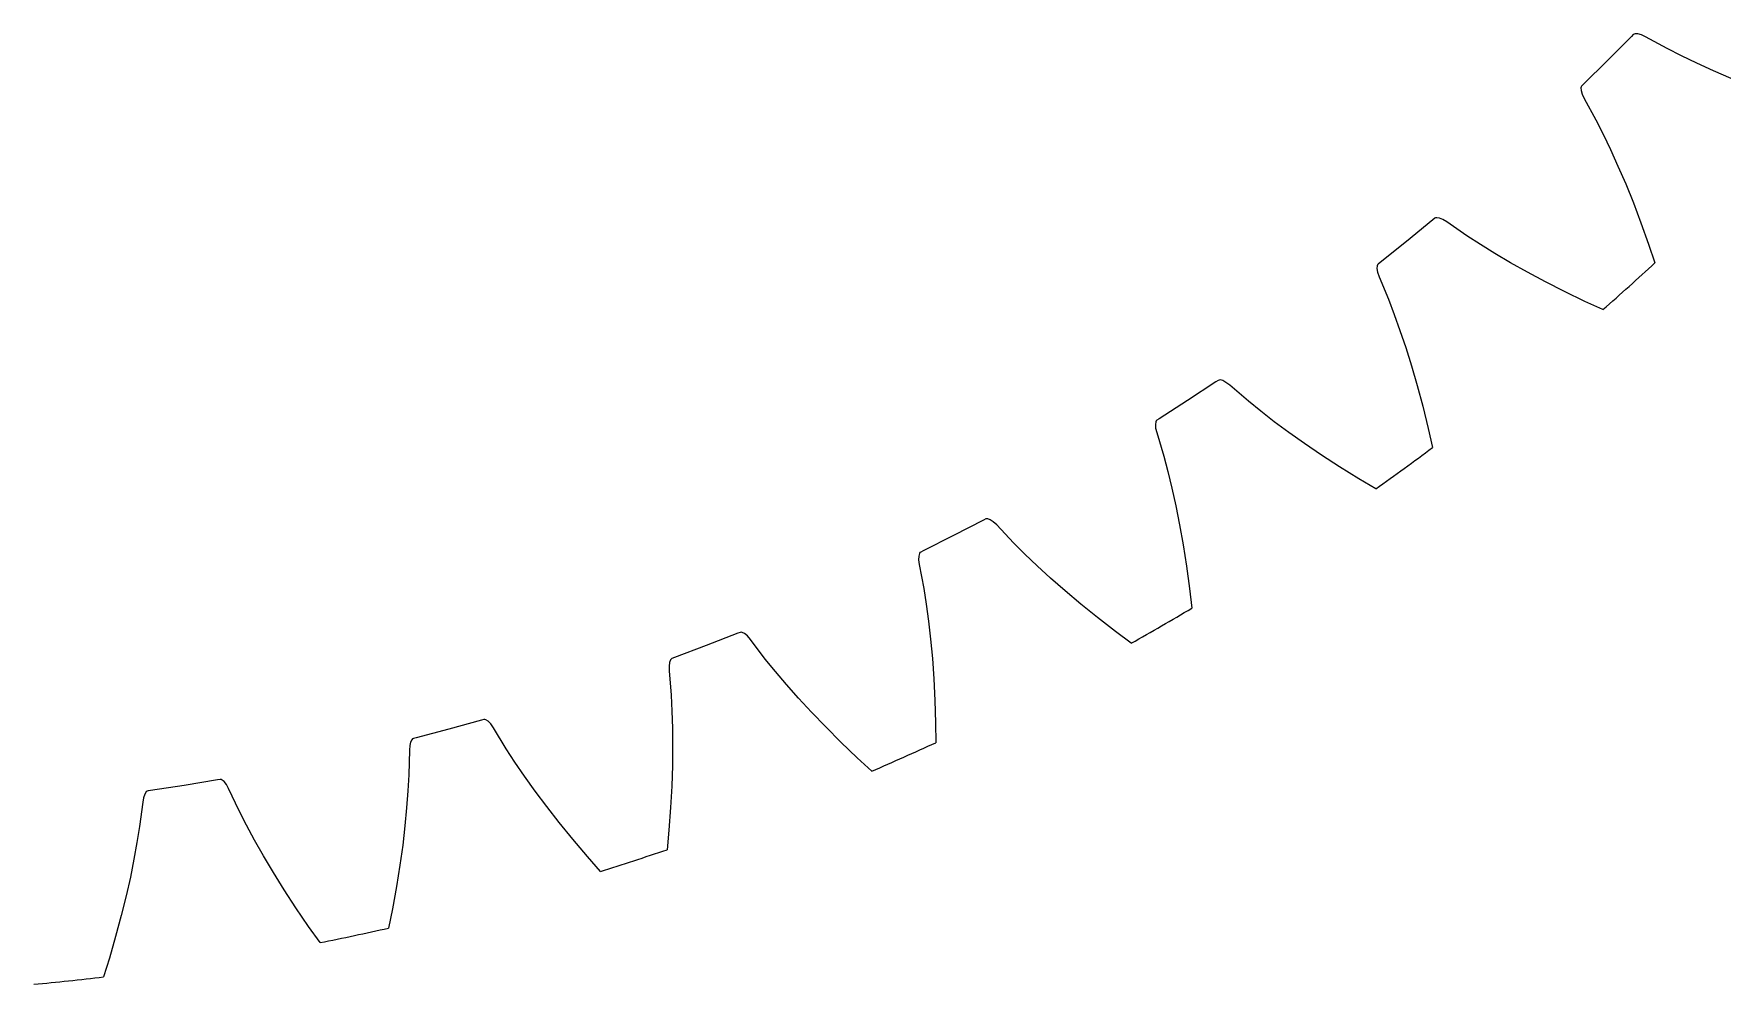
# Model space of a CAD drawing. Extents: x -300 to 395, y -300 to 300.
# Drawn here: x 27.6 to 210.8, y -298.7 to -195.5 of the extents above; entities that cross this region are included whole.
import ezdxf

# ---------------------------------------------------------------- set-up
doc = ezdxf.new("R2010")
doc.units = 0

msp = doc.modelspace()

# ---------------------------------------------------------------- linework, layer by layer
at = {"layer": 'layer1'}
for p, q in [((200.99, -195.8), (198.41, -198.41)), ((201.19, -195.59), (200.99, -195.8)), ((201.28, -195.54), (201.19, -195.59)), ((201.4, -195.51), (201.28, -195.54)), ((201.69, -195.52), (201.4, -195.51)), ((202.07, -195.63), (201.69, -195.52)), ((202.53, -195.85), (202.07, -195.63)), ((204.87, -197.12), (202.53, -195.85)), ((206.42, -197.91), (204.87, -197.12)), ((208.09, -198.71), (206.42, -197.91)), ((198.41, -198.41), (195.8, -200.99)), ((209.89, -199.53), (208.09, -198.71)), ((211.81, -200.37), (209.89, -199.53)), ((195.54, -201.28), (195.51, -201.4)), ((195.51, -201.4), (195.52, -201.69)), ((195.59, -201.19), (195.54, -201.28)), ((195.8, -200.99), (195.59, -201.19)), ((195.52, -201.69), (195.63, -202.07)), ((195.63, -202.07), (195.85, -202.53)), ((195.85, -202.53), (197.12, -204.87)), ((197.12, -204.87), (197.91, -206.42)), ((197.91, -206.42), (198.71, -208.09)), ((198.71, -208.09), (199.53, -209.89)), ((199.53, -209.89), (200.37, -211.81)), ((200.37, -211.81), (201.2, -213.86)), ((201.2, -213.86), (202.03, -216.04)), ((179.42, -215.73), (176.58, -218.06)), ((179.64, -215.55), (179.42, -215.73)), ((179.74, -215.51), (179.64, -215.55)), ((179.86, -215.49), (179.74, -215.51)), ((180.15, -215.53), (179.86, -215.49)), ((180.51, -215.68), (180.15, -215.53)), ((180.95, -215.95), (180.51, -215.68)), ((183.14, -217.46), (180.95, -215.95)), ((202.03, -216.04), (202.86, -218.35)), ((176.58, -218.06), (173.71, -220.36)), ((184.6, -218.4), (183.14, -217.46)), ((186.18, -219.38), (184.6, -218.4)), ((187.88, -220.38), (186.18, -219.38)), ((202.86, -218.35), (203.55, -220.38)), ((173.39, -220.73), (173.37, -221.02)), ((173.37, -221.02), (173.44, -221.41)), ((173.43, -220.62), (173.39, -220.73)), ((173.49, -220.53), (173.43, -220.62)), ((173.44, -221.41), (173.61, -221.89)), ((173.71, -220.36), (173.49, -220.53)), ((189.71, -221.41), (187.88, -220.38)), ((191.66, -222.45), (189.71, -221.41)), ((173.61, -221.89), (174.63, -224.35)), ((193.74, -223.51), (191.66, -222.45)), ((195.95, -224.58), (193.74, -223.51)), ((174.63, -224.35), (175.25, -225.98)), ((197.9, -225.47), (195.95, -224.58)), ((175.25, -225.98), (175.87, -227.72)), ((175.87, -227.72), (176.5, -229.59)), ((176.5, -229.59), (177.13, -231.59)), ((177.13, -231.59), (177.74, -233.72)), ((155.89, -233.31), (152.82, -235.33)), ((156.13, -233.15), (155.89, -233.31)), ((156.23, -233.12), (156.13, -233.15)), ((156.35, -233.11), (156.23, -233.12)), ((156.63, -233.18), (156.35, -233.11)), ((156.98, -233.37), (156.63, -233.18)), ((157.39, -233.68), (156.98, -233.37)), ((159.41, -235.41), (157.39, -233.68)), ((177.74, -233.72), (178.34, -235.97)), ((152.82, -235.33), (149.73, -237.31)), ((160.76, -236.5), (159.41, -235.41)), ((178.34, -235.97), (178.93, -238.36)), ((149.36, -237.64), (149.32, -237.93)), ((149.32, -237.93), (149.35, -238.33)), ((149.42, -237.54), (149.36, -237.64)), ((149.49, -237.46), (149.42, -237.54)), ((149.73, -237.31), (149.49, -237.46)), ((162.23, -237.64), (160.76, -236.5)), ((163.81, -238.81), (162.23, -237.64)), ((149.35, -238.33), (149.46, -238.82)), ((149.46, -238.82), (150.22, -241.38)), ((165.52, -240.02), (163.81, -238.81)), ((167.36, -241.27), (165.52, -240.02)), ((178.93, -238.36), (179.4, -240.45)), ((150.22, -241.38), (150.67, -243.06)), ((169.31, -242.54), (167.36, -241.27)), ((150.67, -243.06), (151.11, -244.86)), ((171.4, -243.83), (169.31, -242.54)), ((151.11, -244.86), (151.54, -246.79)), ((173.25, -244.92), (171.4, -243.83)), ((151.54, -246.79), (151.95, -248.84)), ((130.65, -248.32), (127.39, -250.01)), ((130.9, -248.19), (130.65, -248.32)), ((131.01, -248.17), (130.9, -248.19)), ((131.12, -248.18), (131.01, -248.17)), ((131.4, -248.28), (131.12, -248.18)), ((131.72, -248.5), (131.4, -248.28)), ((132.1, -248.85), (131.72, -248.5)), ((133.93, -250.78), (132.1, -248.85)), ((151.95, -248.84), (152.34, -251.02)), ((127.39, -250.01), (124.1, -251.66)), ((135.16, -252.01), (133.93, -250.78)), ((152.34, -251.02), (152.7, -253.32)), ((123.63, -252.24), (123.62, -252.63)), ((123.62, -252.63), (123.68, -253.14)), ((123.71, -251.95), (123.63, -252.24)), ((123.77, -251.86), (123.71, -251.95)), ((123.85, -251.79), (123.77, -251.86)), ((124.1, -251.66), (123.85, -251.79)), ((136.5, -253.29), (135.16, -252.01)), ((123.68, -253.14), (124.17, -255.76)), ((137.95, -254.63), (136.5, -253.29)), ((139.53, -256.01), (137.95, -254.63)), ((152.7, -253.32), (153.03, -255.76)), ((124.17, -255.76), (124.44, -257.47)), ((141.22, -257.44), (139.53, -256.01)), ((153.03, -255.76), (153.28, -257.89)), ((124.44, -257.47), (124.69, -259.31)), ((143.03, -258.91), (141.22, -257.44)), ((124.69, -259.31), (124.91, -261.27)), ((144.98, -260.41), (143.03, -258.91)), ((100.56, -261.96), (97.12, -263.25)), ((103.98, -260.62), (100.56, -261.96)), ((104.24, -260.52), (103.98, -260.62)), ((104.35, -260.5), (104.24, -260.52)), ((104.46, -260.52), (104.35, -260.5)), ((104.73, -260.65), (104.46, -260.52)), ((105.03, -260.91), (104.73, -260.65)), ((105.36, -261.29), (105.03, -260.91)), ((106.98, -263.41), (105.36, -261.29)), ((124.91, -261.27), (125.11, -263.36)), ((146.7, -261.69), (144.98, -260.41)), ((96.58, -263.78), (96.53, -264.17)), ((96.69, -263.5), (96.58, -263.78)), ((96.77, -263.41), (96.69, -263.5)), ((96.85, -263.35), (96.77, -263.41)), ((97.12, -263.25), (96.85, -263.35)), ((108.08, -264.76), (106.98, -263.41)), ((125.11, -263.36), (125.27, -265.57)), ((96.53, -264.17), (96.54, -264.68)), ((96.54, -264.68), (96.75, -267.34)), ((109.27, -266.17), (108.08, -264.76)), ((125.27, -265.57), (125.39, -267.9)), ((96.75, -267.34), (96.84, -269.07)), ((110.58, -267.65), (109.27, -266.17)), ((96.84, -269.07), (96.9, -270.92)), ((112, -269.19), (110.58, -267.65)), ((113.54, -270.79), (112, -269.19)), ((125.39, -267.9), (125.46, -270.35)), ((72.62, -271.03), (69.07, -271.96)), ((76.17, -270.06), (72.62, -271.03)), ((76.44, -269.98), (76.17, -270.06)), ((76.55, -269.98), (76.44, -269.98)), ((76.66, -270.01), (76.55, -269.98)), ((76.91, -270.17), (76.66, -270.01)), ((77.18, -270.46), (76.91, -270.17)), ((77.47, -270.88), (77.18, -270.46)), ((78.86, -273.15), (77.47, -270.88)), ((96.9, -270.92), (96.92, -272.9)), ((115.19, -272.44), (113.54, -270.79)), ((125.46, -270.35), (125.48, -272.5)), ((68.39, -272.81), (68.35, -273.32)), ((68.48, -272.43), (68.39, -272.81)), ((68.62, -272.17), (68.48, -272.43)), ((68.7, -272.08), (68.62, -272.17)), ((68.79, -272.03), (68.7, -272.08)), ((69.07, -271.96), (68.79, -272.03)), ((96.92, -272.9), (96.89, -274.99)), ((116.96, -274.14), (115.19, -272.44)), ((68.35, -273.32), (68.28, -275.98)), ((79.81, -274.6), (78.86, -273.15)), ((80.85, -276.14), (79.81, -274.6)), ((118.54, -275.59), (116.96, -274.14)), ((47.52, -276.54), (43.89, -277.14)), ((47.8, -276.5), (47.52, -276.54)), ((47.9, -276.51), (47.8, -276.5)), ((48.01, -276.55), (47.9, -276.51)), ((48.24, -276.73), (48.01, -276.55)), ((48.49, -277.04), (48.24, -276.73)), ((68.28, -275.98), (68.18, -277.72)), ((82, -277.75), (80.85, -276.14)), ((96.89, -274.99), (96.82, -277.21)), ((39.5, -278.47), (39.4, -278.97)), ((39.63, -278.09), (39.5, -278.47)), ((39.79, -277.85), (39.63, -278.09)), ((39.88, -277.78), (39.79, -277.85)), ((39.98, -277.73), (39.88, -277.78)), ((40.26, -277.69), (39.98, -277.73)), ((43.89, -277.14), (40.26, -277.69)), ((48.73, -277.49), (48.49, -277.04)), ((49.88, -279.9), (48.73, -277.49)), ((68.18, -277.72), (68.05, -279.57)), ((83.25, -279.43), (82, -277.75)), ((96.82, -277.21), (96.7, -279.54)), ((39.4, -278.97), (39.05, -281.61)), ((50.67, -281.44), (49.88, -279.9)), ((68.05, -279.57), (67.86, -281.53)), ((84.61, -281.17), (83.25, -279.43)), ((96.7, -279.54), (96.51, -281.98)), ((39.05, -281.61), (38.78, -283.32)), ((51.55, -283.08), (50.67, -281.44)), ((67.86, -281.53), (67.62, -283.62)), ((86.08, -282.99), (84.61, -281.17)), ((96.51, -281.98), (96.31, -284.12)), ((38.78, -283.32), (38.45, -285.15)), ((52.52, -284.8), (51.55, -283.08)), ((67.62, -283.62), (67.31, -285.81)), ((87.67, -284.86), (86.08, -282.99)), ((38.45, -285.15), (38.06, -287.09)), ((53.59, -286.6), (52.52, -284.8)), ((67.31, -285.81), (66.95, -288.11)), ((89.08, -286.47), (87.67, -284.86)), ((38.06, -287.09), (37.6, -289.13)), ((54.76, -288.48), (53.59, -286.6)), ((37.6, -289.13), (37.07, -291.28)), ((56.03, -290.43), (54.76, -288.48)), ((66.95, -288.11), (66.51, -290.53)), ((37.07, -291.28), (36.46, -293.53)), ((57.41, -292.46), (56.03, -290.43)), ((66.51, -290.53), (66.09, -292.63)), ((58.65, -294.21), (57.41, -292.46)), ((36.46, -293.53), (35.78, -295.89)), ((35.78, -295.89), (35.14, -297.94))]:
    msp.add_line(p, q, dxfattribs=at)
for start, end in [(311.274, 312.726), (305.274, 306.726), (299.274, 300.726), (293.274, 294.726), (287.274, 288.726), (281.274, 282.726), (275.274, 276.726)]:
    msp.add_arc((0, 0), 300, start, end, dxfattribs=at)
at = {"layer": 'layer3'}
for p, q in [((200.99, -195.8), (198.41, -198.41)), ((201.19, -195.59), (200.99, -195.8)), ((201.28, -195.54), (201.19, -195.59)), ((201.4, -195.51), (201.28, -195.54)), ((201.69, -195.52), (201.4, -195.51)), ((202.07, -195.63), (201.69, -195.52)), ((202.53, -195.85), (202.07, -195.63)), ((204.87, -197.12), (202.53, -195.85)), ((206.42, -197.91), (204.87, -197.12)), ((208.09, -198.71), (206.42, -197.91)), ((198.41, -198.41), (195.8, -200.99)), ((209.89, -199.53), (208.09, -198.71)), ((211.81, -200.37), (209.89, -199.53)), ((195.54, -201.28), (195.51, -201.4)), ((195.51, -201.4), (195.52, -201.69)), ((195.59, -201.19), (195.54, -201.28)), ((195.8, -200.99), (195.59, -201.19)), ((195.52, -201.69), (195.63, -202.07)), ((195.63, -202.07), (195.85, -202.53)), ((195.85, -202.53), (197.12, -204.87)), ((197.12, -204.87), (197.91, -206.42)), ((197.91, -206.42), (198.71, -208.09)), ((198.71, -208.09), (199.53, -209.89)), ((199.53, -209.89), (200.37, -211.81)), ((200.37, -211.81), (201.2, -213.86)), ((201.2, -213.86), (202.03, -216.04)), ((179.42, -215.73), (176.58, -218.06)), ((179.64, -215.55), (179.42, -215.73)), ((179.74, -215.51), (179.64, -215.55)), ((179.86, -215.49), (179.74, -215.51)), ((180.15, -215.53), (179.86, -215.49)), ((180.51, -215.68), (180.15, -215.53)), ((180.95, -215.95), (180.51, -215.68)), ((183.14, -217.46), (180.95, -215.95)), ((202.03, -216.04), (202.86, -218.35)), ((176.58, -218.06), (173.71, -220.36)), ((184.6, -218.4), (183.14, -217.46)), ((186.18, -219.38), (184.6, -218.4)), ((187.88, -220.38), (186.18, -219.38)), ((202.86, -218.35), (203.55, -220.38)), ((173.39, -220.73), (173.37, -221.02)), ((173.37, -221.02), (173.44, -221.41)), ((173.43, -220.62), (173.39, -220.73)), ((173.49, -220.53), (173.43, -220.62)), ((173.44, -221.41), (173.61, -221.89)), ((173.71, -220.36), (173.49, -220.53)), ((189.71, -221.41), (187.88, -220.38)), ((191.66, -222.45), (189.71, -221.41)), ((173.61, -221.89), (174.63, -224.35)), ((193.74, -223.51), (191.66, -222.45)), ((195.95, -224.58), (193.74, -223.51)), ((174.63, -224.35), (175.25, -225.98)), ((197.9, -225.47), (195.95, -224.58)), ((175.25, -225.98), (175.87, -227.72)), ((175.87, -227.72), (176.5, -229.59)), ((176.5, -229.59), (177.13, -231.59)), ((177.13, -231.59), (177.74, -233.72)), ((155.89, -233.31), (152.82, -235.33)), ((156.13, -233.15), (155.89, -233.31)), ((156.23, -233.12), (156.13, -233.15)), ((156.35, -233.11), (156.23, -233.12)), ((156.63, -233.18), (156.35, -233.11)), ((156.98, -233.37), (156.63, -233.18)), ((157.39, -233.68), (156.98, -233.37)), ((159.41, -235.41), (157.39, -233.68)), ((177.74, -233.72), (178.34, -235.97)), ((152.82, -235.33), (149.73, -237.31)), ((160.76, -236.5), (159.41, -235.41)), ((178.34, -235.97), (178.93, -238.36)), ((149.36, -237.64), (149.32, -237.93)), ((149.32, -237.93), (149.35, -238.33)), ((149.42, -237.54), (149.36, -237.64)), ((149.49, -237.46), (149.42, -237.54)), ((149.73, -237.31), (149.49, -237.46)), ((162.23, -237.64), (160.76, -236.5)), ((163.81, -238.81), (162.23, -237.64)), ((149.35, -238.33), (149.46, -238.82)), ((149.46, -238.82), (150.22, -241.38)), ((165.52, -240.02), (163.81, -238.81)), ((167.36, -241.27), (165.52, -240.02)), ((178.93, -238.36), (179.4, -240.45)), ((150.22, -241.38), (150.67, -243.06)), ((169.31, -242.54), (167.36, -241.27)), ((150.67, -243.06), (151.11, -244.86)), ((171.4, -243.83), (169.31, -242.54)), ((151.11, -244.86), (151.54, -246.79)), ((173.25, -244.92), (171.4, -243.83)), ((151.54, -246.79), (151.95, -248.84)), ((130.65, -248.32), (127.39, -250.01)), ((130.9, -248.19), (130.65, -248.32)), ((131.01, -248.17), (130.9, -248.19)), ((131.12, -248.18), (131.01, -248.17)), ((131.4, -248.28), (131.12, -248.18)), ((131.72, -248.5), (131.4, -248.28)), ((132.1, -248.85), (131.72, -248.5)), ((133.93, -250.78), (132.1, -248.85)), ((151.95, -248.84), (152.34, -251.02)), ((127.39, -250.01), (124.1, -251.66)), ((135.16, -252.01), (133.93, -250.78)), ((152.34, -251.02), (152.7, -253.32)), ((123.63, -252.24), (123.62, -252.63)), ((123.62, -252.63), (123.68, -253.14)), ((123.71, -251.95), (123.63, -252.24)), ((123.77, -251.86), (123.71, -251.95)), ((123.85, -251.79), (123.77, -251.86)), ((124.1, -251.66), (123.85, -251.79)), ((136.5, -253.29), (135.16, -252.01)), ((123.68, -253.14), (124.17, -255.76)), ((137.95, -254.63), (136.5, -253.29)), ((139.53, -256.01), (137.95, -254.63)), ((152.7, -253.32), (153.03, -255.76)), ((124.17, -255.76), (124.44, -257.47)), ((141.22, -257.44), (139.53, -256.01)), ((153.03, -255.76), (153.28, -257.89)), ((124.44, -257.47), (124.69, -259.31)), ((143.03, -258.91), (141.22, -257.44)), ((124.69, -259.31), (124.91, -261.27)), ((144.98, -260.41), (143.03, -258.91)), ((100.56, -261.96), (97.12, -263.25)), ((103.98, -260.62), (100.56, -261.96)), ((104.24, -260.52), (103.98, -260.62)), ((104.35, -260.5), (104.24, -260.52)), ((104.46, -260.52), (104.35, -260.5)), ((104.73, -260.65), (104.46, -260.52)), ((105.03, -260.91), (104.73, -260.65)), ((105.36, -261.29), (105.03, -260.91)), ((106.98, -263.41), (105.36, -261.29)), ((124.91, -261.27), (125.11, -263.36)), ((146.7, -261.69), (144.98, -260.41)), ((96.58, -263.78), (96.53, -264.17)), ((96.69, -263.5), (96.58, -263.78)), ((96.77, -263.41), (96.69, -263.5)), ((96.85, -263.35), (96.77, -263.41)), ((97.12, -263.25), (96.85, -263.35)), ((108.08, -264.76), (106.98, -263.41)), ((125.11, -263.36), (125.27, -265.57)), ((96.53, -264.17), (96.54, -264.68)), ((96.54, -264.68), (96.75, -267.34)), ((109.27, -266.17), (108.08, -264.76)), ((125.27, -265.57), (125.39, -267.9)), ((96.75, -267.34), (96.84, -269.07)), ((110.58, -267.65), (109.27, -266.17)), ((96.84, -269.07), (96.9, -270.92)), ((112, -269.19), (110.58, -267.65)), ((113.54, -270.79), (112, -269.19)), ((125.39, -267.9), (125.46, -270.35)), ((72.62, -271.03), (69.07, -271.96)), ((76.17, -270.06), (72.62, -271.03)), ((76.44, -269.98), (76.17, -270.06)), ((76.55, -269.98), (76.44, -269.98)), ((76.66, -270.01), (76.55, -269.98)), ((76.91, -270.17), (76.66, -270.01)), ((77.18, -270.46), (76.91, -270.17)), ((77.47, -270.88), (77.18, -270.46)), ((78.86, -273.15), (77.47, -270.88)), ((96.9, -270.92), (96.92, -272.9)), ((115.19, -272.44), (113.54, -270.79)), ((125.46, -270.35), (125.48, -272.5)), ((68.39, -272.81), (68.35, -273.32)), ((68.48, -272.43), (68.39, -272.81)), ((68.62, -272.17), (68.48, -272.43)), ((68.7, -272.08), (68.62, -272.17)), ((68.79, -272.03), (68.7, -272.08)), ((69.07, -271.96), (68.79, -272.03)), ((96.92, -272.9), (96.89, -274.99)), ((116.96, -274.14), (115.19, -272.44)), ((68.35, -273.32), (68.28, -275.98)), ((79.81, -274.6), (78.86, -273.15)), ((80.85, -276.14), (79.81, -274.6)), ((118.54, -275.59), (116.96, -274.14)), ((47.52, -276.54), (43.89, -277.14)), ((47.8, -276.5), (47.52, -276.54)), ((47.9, -276.51), (47.8, -276.5)), ((48.01, -276.55), (47.9, -276.51)), ((48.24, -276.73), (48.01, -276.55)), ((48.49, -277.04), (48.24, -276.73)), ((68.28, -275.98), (68.18, -277.72)), ((82, -277.75), (80.85, -276.14)), ((96.89, -274.99), (96.82, -277.21)), ((39.5, -278.47), (39.4, -278.97)), ((39.63, -278.09), (39.5, -278.47)), ((39.79, -277.85), (39.63, -278.09)), ((39.88, -277.78), (39.79, -277.85)), ((39.98, -277.73), (39.88, -277.78)), ((40.26, -277.69), (39.98, -277.73)), ((43.89, -277.14), (40.26, -277.69)), ((48.73, -277.49), (48.49, -277.04)), ((49.88, -279.9), (48.73, -277.49)), ((68.18, -277.72), (68.05, -279.57)), ((83.25, -279.43), (82, -277.75)), ((96.82, -277.21), (96.7, -279.54)), ((39.4, -278.97), (39.05, -281.61)), ((50.67, -281.44), (49.88, -279.9)), ((68.05, -279.57), (67.86, -281.53)), ((84.61, -281.17), (83.25, -279.43)), ((96.7, -279.54), (96.51, -281.98)), ((39.05, -281.61), (38.78, -283.32)), ((51.55, -283.08), (50.67, -281.44)), ((67.86, -281.53), (67.62, -283.62)), ((86.08, -282.99), (84.61, -281.17)), ((96.51, -281.98), (96.31, -284.12)), ((38.78, -283.32), (38.45, -285.15)), ((52.52, -284.8), (51.55, -283.08)), ((67.62, -283.62), (67.31, -285.81)), ((87.67, -284.86), (86.08, -282.99)), ((38.45, -285.15), (38.06, -287.09)), ((53.59, -286.6), (52.52, -284.8)), ((67.31, -285.81), (66.95, -288.11)), ((89.08, -286.47), (87.67, -284.86)), ((38.06, -287.09), (37.6, -289.13)), ((54.76, -288.48), (53.59, -286.6)), ((37.6, -289.13), (37.07, -291.28)), ((56.03, -290.43), (54.76, -288.48)), ((66.95, -288.11), (66.51, -290.53)), ((37.07, -291.28), (36.46, -293.53)), ((57.41, -292.46), (56.03, -290.43)), ((66.51, -290.53), (66.09, -292.63)), ((58.65, -294.21), (57.41, -292.46)), ((36.46, -293.53), (35.78, -295.89)), ((35.78, -295.89), (35.14, -297.94))]:
    msp.add_line(p, q, dxfattribs=at)
for start, end in [(311.274, 312.726), (305.274, 306.726), (299.274, 300.726), (293.274, 294.726), (287.274, 288.726), (281.274, 282.726), (275.274, 276.726)]:
    msp.add_arc((0, 0), 300, start, end, dxfattribs=at)

doc.saveas('drawing.dxf')
